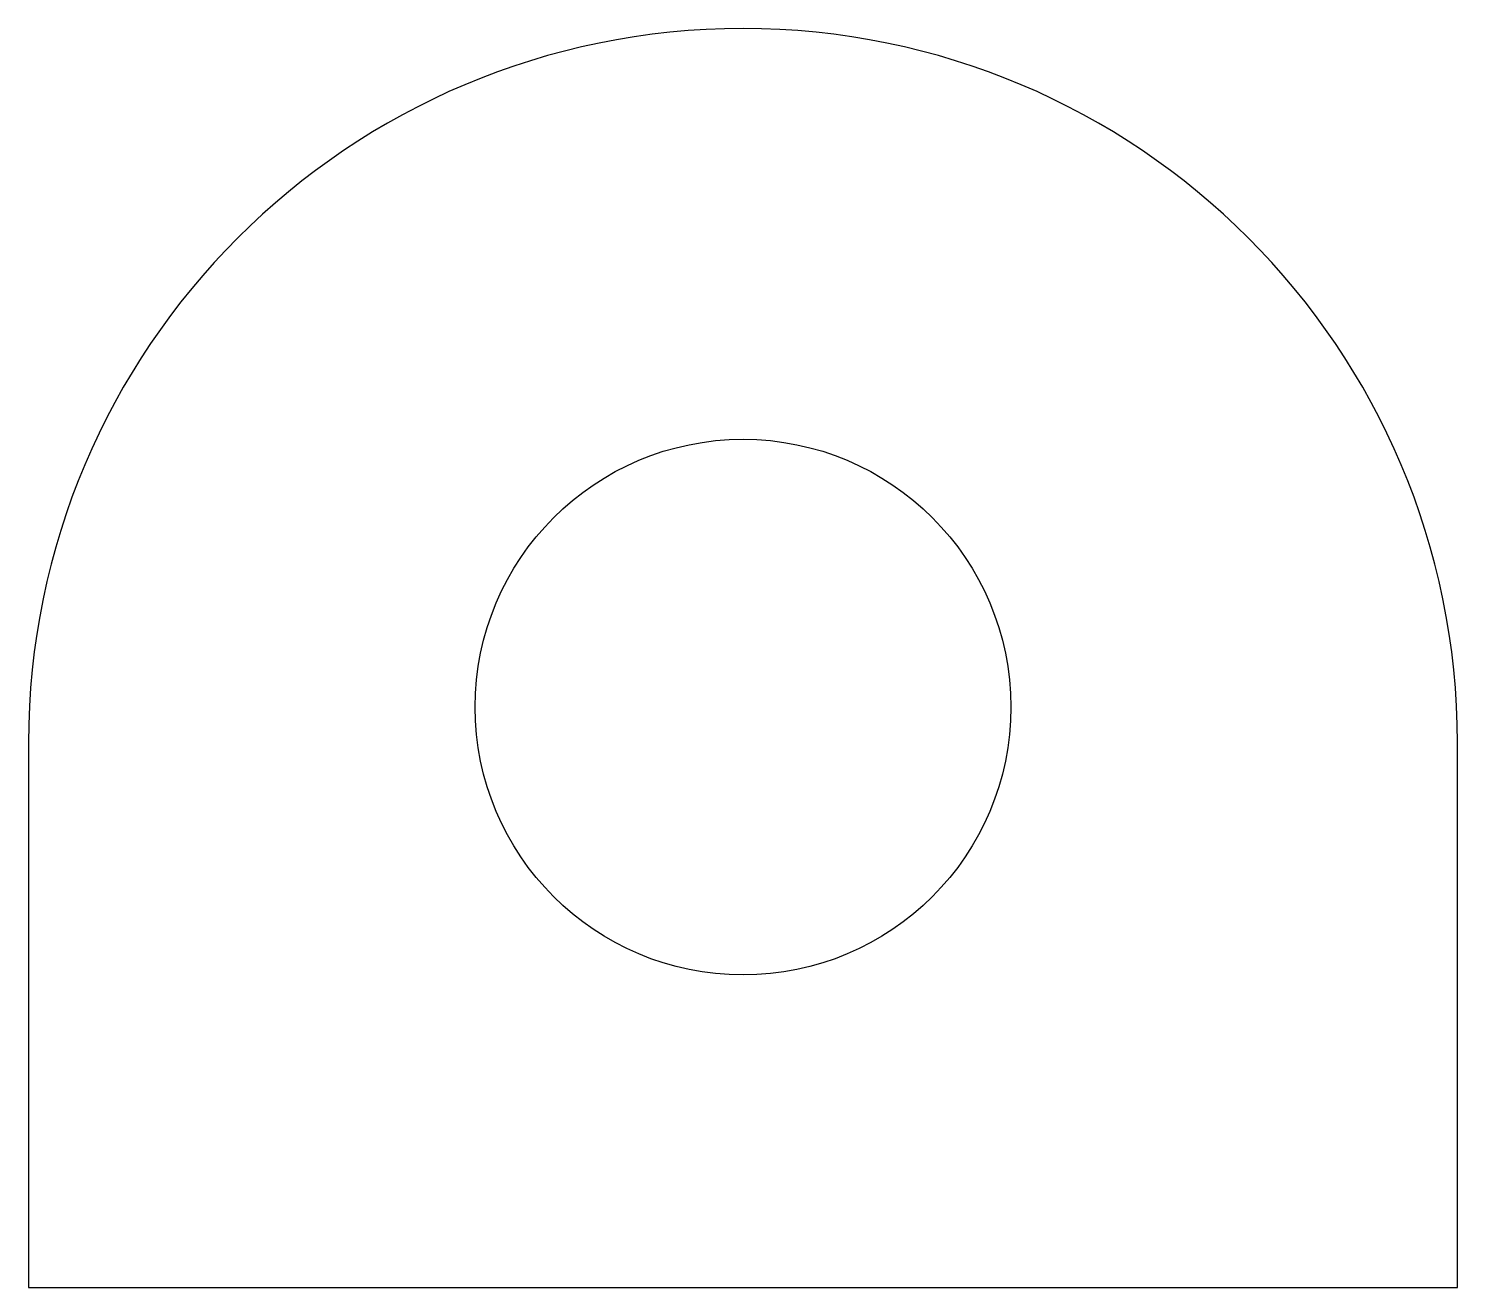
# Model space of a CAD drawing. Header units: millimetres. Extents: x -40 to 40, y 0 to 70.5.
import ezdxf

# ---------------------------------------------------------------- set-up
doc = ezdxf.new("R2010")
doc.units = ezdxf.units.MM

msp = doc.modelspace()

# ---------------------------------------------------------------- linework, layer by layer
at = {"layer": 'GATEN'}
msp.add_circle((0, 32.5), 15, dxfattribs=at)
at = {"layer": 'SNIJDEN'}
for p, q in [((-40, 30.5), (-40, 0)), ((40, 0), (40, 30.5)), ((-40, 0), (40, 0))]:
    msp.add_line(p, q, dxfattribs=at)
msp.add_arc((0, 30.5), 40, 0, 180, dxfattribs=at)

doc.saveas('drawing.dxf')
